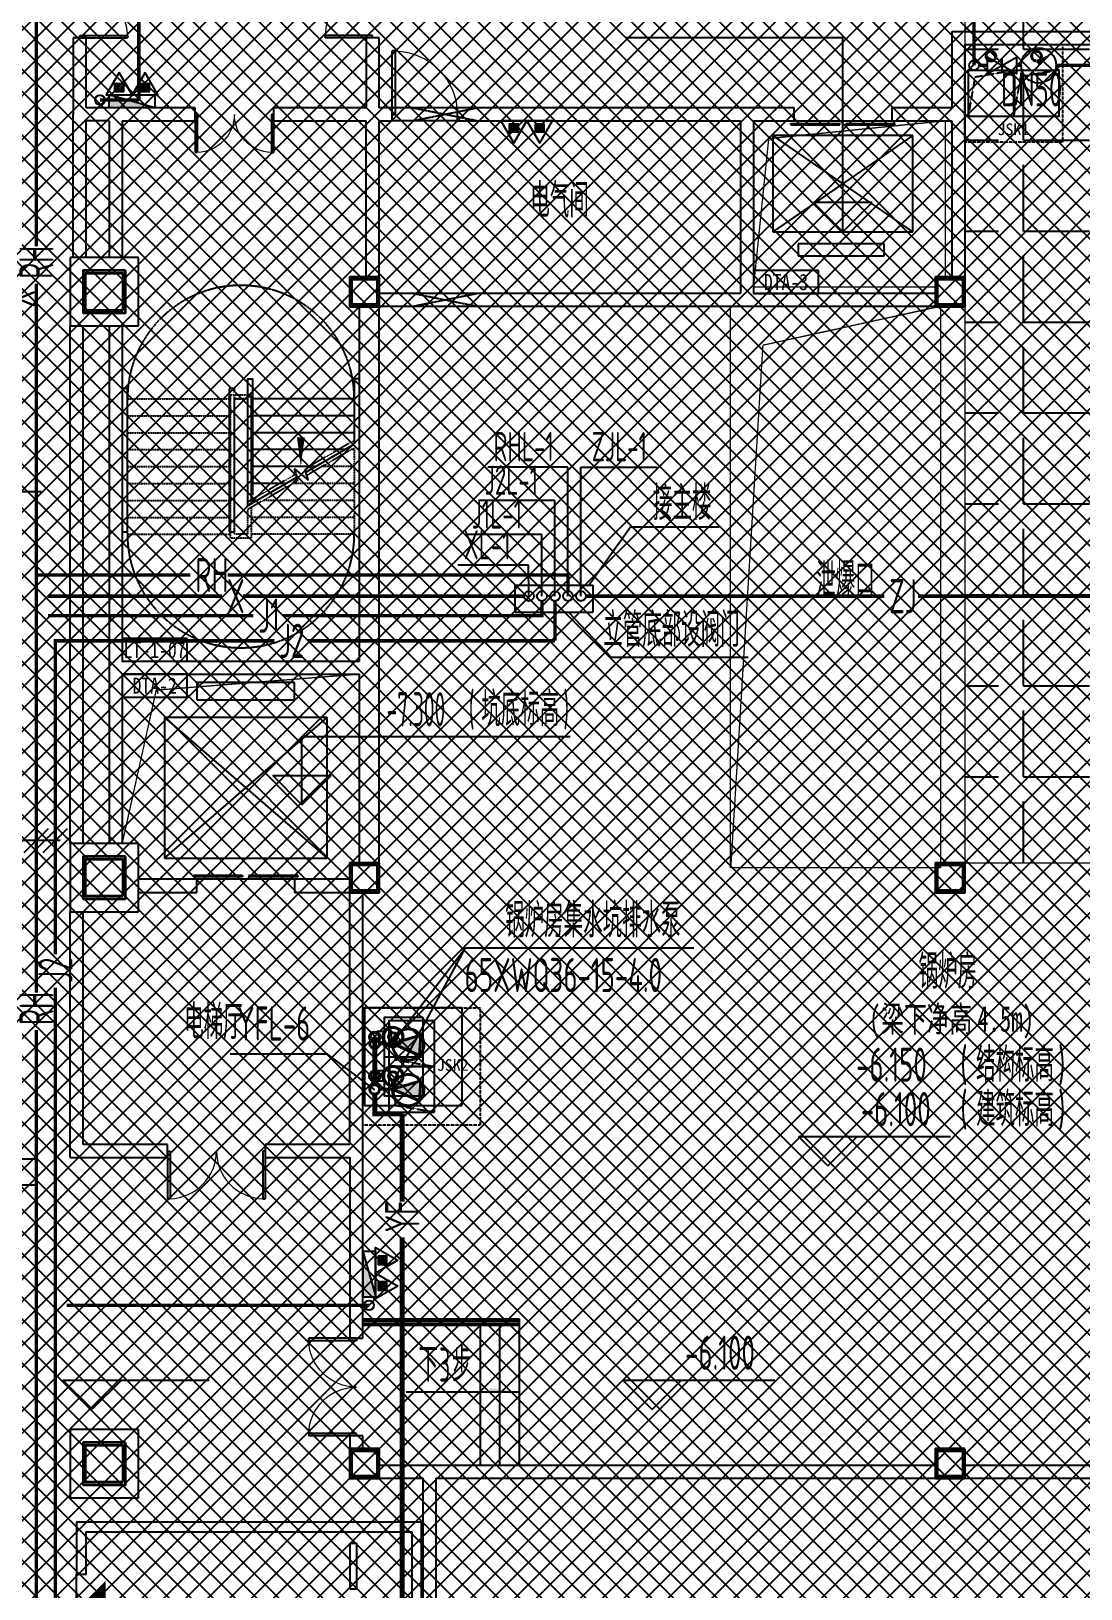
# Model space of a CAD drawing. Extents: x -2120532 to 1934524, y -1331911 to 424203.
# Drawn here: x -68331 to -52202, y -240185 to -216257 of the extents above; entities that cross this region are included whole.
import ezdxf
from ezdxf.enums import TextEntityAlignment as Align

# ---------------------------------------------------------------- set-up
doc = ezdxf.new("R2010")
doc.units = 0
doc.header["$LTSCALE"] = 10
for name, pattern in [('( Hidden )', [0.375, 0.25, -0.125]), ('__DASH', [0.35, 0.25, -0.1]), ('_DASH', [0.6, 0.4, -0.2]), ('DASH', [0.35, 0.25, -0.1]), ('S', [0.82, 0.35, -0.06, 0, -0.06, 0.35]), ('排水', [1.1, 1, -0.1])]:
    doc.linetypes.add(name, pattern=pattern)
for name, color, linetype in [('0-绿', 3, 'Continuous'), ('00-停车位', 67, 'Continuous'), ('A-BEAM', 4, 'Continuous'), ('A-COLUMN', 8, 'Continuous'), ('A-DIM_ELEV', 3, 'Continuous'), ('A-DIM_SYMB', 3, 'Continuous'), ('A-EVTR', 3, 'Continuous'), ('A-ROOM_NAME', 23, 'Continuous'), ('A-STAIR', 3, 'Continuous'), ('A-WALL', 2, 'Continuous'), ('A-WINDOW', 8, 'Continuous'), ('DIM_ELEV', 3, 'Continuous'), ('DIM_SYMB', 3, 'Continuous'), ('DOOR_FIRE', 8, 'Continuous'), ('HANDRAIL', 3, 'Continuous'), ('SPACE', 7, 'Continuous'), ('SRC-03F$0$A-SYMB-NUMB-T', 4, 'Continuous'), ('SRC-03F$0$A-WALL', 7, 'Continuous'), ('STAIR', 2, 'Continuous'), ('W-DIM_中水', 3, 'Continuous'), ('W-DIM_压力废', 3, 'Continuous'), ('W-DIM_消防', 3, 'Continuous'), ('W-DIM_直饮', 3, 'Continuous'), ('W-DIM_给水', 3, 'Continuous'), ('W-EQUIP_消火栓', 7, 'Continuous'), ('W-EQUIP_灭火器', 7, 'Continuous'), ('W-PIPE-中水', 122, 'Continuous'), ('W-PIPE-压力废', 31, 'Continuous'), ('W-PIPE-消防', 1, 'Continuous'), ('W-PIPE-直饮', 62, 'Continuous'), ('W-PIPE-给水', 3, 'Continuous'), ('W-PIPE-给水中', 72, 'S'), ('W-TEXT_中水', 7, 'Continuous'), ('W-TEXT_压力废', 7, 'Continuous'), ('W-TEXT_消防', 7, 'Continuous'), ('W-TEXT_直饮', 7, 'Continuous'), ('W-TEXT_给水', 7, 'Continuous'), ('W-TWT_DIM', 3, 'Continuous'), ('W-TWT_LEAD', 3, 'Continuous'), ('W-VALVE_压力废', 7, 'Continuous'), ('W-VALVE_废水', 7, 'Continuous'), ('W-VALVE_给水', 7, 'Continuous'), ('W-VPIPE-中水', 122, 'Continuous'), ('W-VPIPE-压力废', 31, 'Continuous'), ('W-VPIPE-消防', 1, 'Continuous'), ('W-VPIPE-给水', 3, 'Continuous'), ('W-VPIPE-给水中', 72, 'Continuous'), ('W-VPIPE-给水高', 91, 'Continuous'), ('WINDOW', 8, 'Continuous'), ('画水辅助', 6, 'Continuous'), ('索引线', 252, 'Continuous'), ('集水坑', 4, 'Continuous')]:
    doc.layers.add(name, color=color, linetype=linetype)
for name, color, linetype, lineweight in [('GPS-污水', 2, '排水', 40), ('HOLE', 52, 'Continuous', 15), ('钢柱', 51, 'Continuous', 35)]:
    doc.layers.add(name, color=color, linetype=linetype, lineweight=lineweight)
doc.styles.add('8B2_01', font='simhei.ttf', dxfattribs={"width": 0.8})
doc.styles.add('8B2_02', font='tssdeng.shx', dxfattribs={"width": 0.6, "bigfont": 'TSSDCHN.shx'})
doc.styles.add('_TCH_DIM_T3', font='SIMPLEX', dxfattribs={"width": 0.705882, "bigfont": 'GBCBIG'})
doc.styles.add('SRC-03F$0$ECADI-TXT', font='simplex.shx', dxfattribs={"bigfont": 'hztxt.shx'})
doc.styles.get("Standard").update_dxf_attribs({"font": 'TSSDENG.shx', "width": 0.7, "bigfont": 'TSSDCHN.shx'})
doc.styles.add('黑体', font='simhei.ttf', dxfattribs={"width": 0.65})
doc.dimstyles.new('_TWT_ARCH&&150', dxfattribs={"dimtxt": 446.25, "dimasz": 150, "dimexe": 375, "dimexo": 450, "dimgap": 189.375, "dimtad": 1, "dimdec": 0, "dimzin": 0, "dimdsep": 46, "dimtxsty": '_TCH_DIM_T3', "dimblk": 'ARCHTICK', "dimcen": 0.09, "dimclrt": 7, "dimazin": 2, "dimtfac": 1, "dimtdec": 0, "dimtix": 1, "dimtmove": 2, "dimatfit": 3, "dimfxl": 0, "dimtolj": 1, "dimtzin": 0, "dimarcsym": 0})

# ---------------------------------------------------------------- blocks, each defined once
blk = doc.blocks.new('集水坑1500x1500')
blk.add_line((750, -300), (750, -900))
at = {"linetype": '( Hidden )'}
blk.add_lwpolyline([(0, 0), (1500, 0), (1500, -1500), (0, -1500)], close=True, dxfattribs=at)
blk.add_lwpolyline([(150, -900), (150, -300), (1350, -300), (1350, -900)], close=True)
blk = doc.blocks.new('A$C2E841D35')
at = {"color": 7, "ltscale": 100}
for p, q in [((292, 381), (181, 381)), ((292, 219), (181, 219)), ((292, -219), (181, -219)), ((292, -381), (181, -381))]:
    blk.add_line(p, q, dxfattribs=at)
for centre, radius in [((150, 297), 86.2), ((150, 297), 86.2), ((150, 300), 62), ((430, 300), 159), ((430, 300), 159), ((430, 300), 140), ((430, 300), 140), ((430, 300), 73.2), ((430, 300), 73.2), ((430, 300), 56.6), ((430, 300), 56.6), ((150, -303), 86.2), ((150, -303), 86.2), ((150, -300), 62), ((430, -300), 159), ((430, -300), 159), ((430, -300), 140), ((430, -300), 140), ((430, -300), 73.2), ((430, -300), 73.2), ((430, -300), 56.6), ((430, -300), 56.6)]:
    blk.add_circle(centre, radius, dxfattribs=at)
blk = doc.blocks.new('车位2400x5300')
at = {"layer": '00-停车位', "color": 251}
for p, q in [((-875, -1000), (-175, -1000)), ((-875, -1100), (-875, -1000)), ((-875, -1100), (-175, -1100)), ((-175, -1100), (-175, -1000)), ((175, -1000), (875, -1000)), ((175, -1100), (175, -1000)), ((175, -1100), (875, -1100)), ((875, -1100), (875, -1000)), ((400, -5300), (-400, -5300))]:
    blk.add_line(p, q, dxfattribs=at)
blk.add_lwpolyline([(400, -5150), (400, -5300), (1200, -5300), (1200, 0), (-1200, 0), (-1200, -5300), (-400, -5300), (-400, -5150), (-1050, -5150), (-1050, -150), (1050, -150), (1050, -5150), (400, -5150)], dxfattribs=at)
blk.add_lwpolyline([(0, -5150, 0, 600, 0), (0, -4850, 600, 600, 0)], format="xyseb", dxfattribs=at)
blk = doc.blocks.new('人防集水坑')
at = {"layer": 'GPS-污水', "color": 8, "linetype": '排水'}
for centre in [(307561, 701151), (307561, 700451)]:
    blk.add_circle(centre, 75, dxfattribs=at)
at = {"layer": '集水坑', "color": 8, "linetype": 'DASH', "ltscale": 0.5}
blk.add_lwpolyline([(306241, 700051), (306241, 701551), (307741, 701551), (307741, 700051)], close=True, dxfattribs=at)
at = {"layer": '集水坑', "color": 8, "linetype": 'Continuous', "ltscale": 0.5}
for points in [[(306641, 701501), (306641, 700801), (307341, 700801), (307341, 701501)], [(306641, 700801), (306641, 700101), (307341, 700101), (307341, 700801)]]:
    blk.add_lwpolyline(points, close=True, dxfattribs=at)
at = {"layer": '集水坑', "color": 8, "linetype": 'DASH', "ltscale": 0.5}
for points in [[(307341, 700801), (307237, 701397), (306641, 701501)], [(307347, 700101), (307243, 700697), (306647, 700801)]]:
    blk.add_lwpolyline(points, dxfattribs=at)
blk = doc.blocks.new('$SB01_1')
h = blk.add_hatch(color=256)
h.dxf.hatch_style = 1
h.paths.add_polyline_path([(-0.381, -0.323), (0.5, 0), (-0.381, 0.323)])
h.paths.add_polyline_path([(0, 0), (0.002, 0), (0.002, 0.001), (0, 0.001)], flags=24)
h.paths.add_polyline_path([(0, -0.002), (0.003, -0.002), (0.003, -0.001), (0, -0.001)], flags=24)
h.paths.add_polyline_path([(0, -0.003), (0.003, -0.003), (0.003, -0.002), (0, -0.002)], flags=24)
for p, q in [((0.5, 0), (-0.381, 0.323)), ((-0.381, 0.323), (-0.381, -0.323)), ((0.5, 0), (-0.381, -0.323))]:
    blk.add_line(p, q)
blk.add_circle((0, 0), 0.5)
at = {"flags": 1}
for tag, p in [('UNIT', (0, 0)), ('SPEC', (0, -0.002)), ('WHAT', (0, -0.003))]:
    blk.add_attdef(tag, p, '', height=0.001, dxfattribs=at)
blk = doc.blocks.new('SRC-03F$0$ECADI-TAG-CODE')
at = {"layer": 'SRC-03F$0$A-SYMB-NUMB-T', "color": 1}
blk.add_lwpolyline([(3.41, 8.1), (13.41, 8.1), (13.41, 4.6), (3.41, 4.6)], close=True, dxfattribs=at)
at = {"layer": 'SRC-03F$0$A-SYMB-NUMB-T', "style": 'SRC-03F$0$ECADI-TXT', "width": 0.7}
blk.add_attdef('CODE', text='', height=2.5, dxfattribs=at).set_placement((8.41, 6.35), align=Align.MIDDLE_CENTER)
blk = doc.blocks.new('A$C0426623D')
at = {"layer": 'A-BEAM'}
for points in [[(2282, -3125), (2282, -1340), (2200, -1340), (2200, -1585)], [(3925, -2090), (3925, -1335), (3843, -1335), (3843, -2137)]]:
    blk.add_lwpolyline(points, dxfattribs=at)
at = {"layer": 'A-DIM_SYMB'}
blk.add_lwpolyline([(3021, -1515, 0, 0, 0), (3021, -2685, 0, 120, 0), (3021, -2235, 0, 0, 0)], format="xyseb", dxfattribs=at)
at = {"layer": 'A-STAIR', "color": 8, "linetype": '_DASH'}
for p, q in [((357, -3725), (357, -1645)), ((357, -1645), (1940, -1645)), ((1940, -1585), (2260, -1585)), ((1940, -3785), (1940, -1585)), ((2000, -3725), (2000, -1645)), ((2000, -1645), (2200, -1645)), ((2000, -3725), (2000, -1645)), ((2200, -1645), (2000, -1645)), ((2200, -1645), (2200, -3232)), ((2200, -1645), (2200, -3232)), ((2260, -1585), (2260, -3197)), ((3843, -1645), (2260, -1645)), ((3843, -1645), (3843, -2283)), ((357, -1905), (1940, -1905)), ((3843, -1905), (2260, -1905)), ((357, -2165), (1940, -2165)), ((3843, -2165), (2260, -2165)), ((3843, -2283), (3086, -2720)), ((357, -2425), (1940, -2425)), ((3597, -2425), (2260, -2425)), ((3843, -2398), (3113, -2820)), ((3843, -2425), (3797, -2425)), ((3843, -2398), (3843, -3725)), ((357, -2685), (1940, -2685)), ((2948, -2800), (2200, -3232)), ((3147, -2685), (2260, -2685)), ((3132, -2892), (2926, -2720)), ((2926, -2720), (2974, -2900)), ((3086, -2720), (3132, -2892)), ((3843, -2685), (3347, -2685)), ((357, -2945), (1940, -2945)), ((2974, -2900), (2200, -3347)), ((2696, -2945), (2260, -2945)), ((3843, -2945), (2896, -2945)), ((357, -3205), (1940, -3205)), ((2200, -3347), (2200, -3725)), ((2200, -3347), (2200, -3725)), ((2260, -3312), (2260, -3785)), ((3843, -3205), (2446, -3205)), ((357, -3465), (1940, -3465)), ((3843, -3465), (2260, -3465)), ((357, -3725), (1940, -3725)), ((2260, -3785), (1940, -3785)), ((2200, -3725), (2000, -3725)), ((3843, -3725), (2260, -3725))]:
    blk.add_line(p, q, dxfattribs=at)
at = {"layer": 'A-STAIR'}
for p, q in [((2200, -1615), (2200, -3289)), ((2260, -1615), (2200, -1615)), ((2200, -1645), (2200, -3289)), ((2260, -1615), (2260, -3255)), ((3843, -1645), (2260, -1645)), ((3843, -1645), (3843, -2341)), ((3843, -1905), (2260, -1905)), ((3843, -2165), (2260, -2165)), ((3099, -2770), (3843, -2341)), ((3697, -2425), (2260, -2425)), ((2200, -3289), (2961, -2850)), ((3247, -2685), (2260, -2685)), ((2961, -2850), (2926, -2720)), ((2926, -2720), (3132, -2892)), ((3132, -2892), (3099, -2770)), ((2796, -2945), (2260, -2945)), ((2346, -3205), (2260, -3205))]:
    blk.add_line(p, q, dxfattribs=at)
at = {"layer": 'A-STAIR', "color": 8, "linetype": '__DASH'}
blk.add_lwpolyline([(357, -1485), (275, -1485), (275, -3685), (357, -3685)], close=True, dxfattribs=at)
for points in [[(2000, -1545), (2000, -1485), (1918, -1485), (1918, -3685), (2000, -3685), (2000, -3625)], [(2000, -3565), (2000, -1605)]]:
    blk.add_lwpolyline(points, dxfattribs=at)
at = {"layer": 'STAIR', "color": 9, "linetype": 'DASH'}
for centre, start, end in [((2100, -1645), 0, 180), ((2100, -3725), 180, 0)]:
    blk.add_arc(centre, 1743, start, end, dxfattribs=at)
blk = doc.blocks.new('$DORLIB2D$00000127')
at = {"color": 0}
for points in [[(-0.533, 0.795), (-0.533, 0.69)], [(-0.033, 0.795), (-0.533, 0.795)], [(-0.033, 0.69), (-0.533, 0.69)], [(-0.033, 0.795), (-0.033, 0.69)], [(0.533, 0.795), (0.033, 0.795)], [(0.033, 0.795), (0.033, 0.69)], [(0.533, 0.69), (0.033, 0.69)], [(0.533, 0.795), (0.533, 0.69)], [(0.5, 0.5), (-0.5, 0.5)]]:
    blk.add_lwpolyline(points, dxfattribs=at)
blk = doc.blocks.new('$DorLib2D$00000002')
for p, q in [((-0.5, 0), (-0.5, 0.4875)), ((-0.475, 0.4875), (-0.5, 0.4875)), ((-0.475, 0), (-0.475, 0.4875)), ((0.475, 0), (0.475, 0.4875)), ((0.475, 0.4875), (0.5, 0.4875)), ((0.5, 0), (0.5, 0.4875)), ((-0.5, 0), (-0.475, 0)), ((0.5, 0), (0.475, 0))]:
    blk.add_line(p, q)
at = {"lineweight": 13}
for centre, start, end in [((-0.4875, 0), 0, 88.53072), ((0.4875, 0), 91.46928, 180)]:
    blk.add_arc(centre, 0.4875, start, end, dxfattribs=at)
blk = doc.blocks.new('$DorLib2D$00000001')
for p, q in [((0.45, 0.975), (0.5, 0.975)), ((0.45, 0), (0.45, 0.975)), ((0.5, 0), (0.5, 0.975)), ((0.5, 0), (0.45, 0))]:
    blk.add_line(p, q)
at = {"lineweight": 13}
blk.add_arc((0.475, 0), 0.975, 91.4693, 180, dxfattribs=at)
blk = doc.blocks.new('_ArchTick')
at = {"color": 0, "linetype": 'ByBlock', "const_width": 0.4}
blk.add_lwpolyline([(-0.5, -0.5), (0.5, 0.5)], dxfattribs=at)
blk = doc.blocks.new('*D351')
at = {"layer": 'Defpoints', "color": 0, "transparency": 16777216}
for p in [(-68694, -233585), (-67778, -233585), (-67778, -233985)]:
    blk.add_point(p, dxfattribs=at)
at = {"layer": 'W-TWT_DIM', "color": 0, "lineweight": -2, "transparency": 16777216}
for p, q in [((-68228, -233585), (-69069, -233585)), ((-68694, -233985), (-68694, -233585)), ((-68228, -233985), (-69069, -233985))]:
    blk.add_line(p, q, dxfattribs=at)
at = {"layer": 'W-TWT_DIM', "color": 0, "lineweight": -2, "transparency": 16777216, "xscale": 150, "yscale": 150, "zscale": 150}
for p, rotation in [((-68694, -233585), 90), ((-68694, -233985), 270)]:
    blk.add_blockref('_ArchTick', p, dxfattribs=dict(at, rotation=rotation))
at = {"layer": 'W-TWT_DIM', "color": 7, "transparency": 16777216, "insert": (-69106, -233030), "char_height": 446.2, "attachment_point": 5, "rotation": 90, "style": '_TCH_DIM_T3'}
blk.add_mtext('\\A1;400', dxfattribs=at)
blk = doc.blocks.new('$TwtSys$00000434')
for p, q in [((-0.5, 0.5), (-0.5, -0.5)), ((-0.5, -0.5), (0.5, 0.5)), ((0.5, 0.5), (-0.5, 0.5)), ((0.5, -0.5), (0.5, 0.5)), ((-0.5, -0.5), (0.5, -0.5))]:
    blk.add_line(p, q)
blk.add_solid([(0.5, -0.5), (0.5, 0.5), (-0.5, -0.5)])
blk = doc.blocks.new('$VALVE$00000296')
for points in [[(-125, 72), (-125, -72), (125, 72), (125, -72), (-125, 72)], [(0, 60), (0, -64)]]:
    blk.add_lwpolyline(points)
for p in [(-125, 0), (125, 0)]:
    blk.add_point(p)
blk = doc.blocks.new('$VALVE$00000742')
blk.add_line((-93, -93), (93, 93))
blk.add_lwpolyline([(93, 93, 0, 50, 0), (-13, 22, 50, 50, 0)], format="xyseb")
blk.add_circle((0, 0), 150)
for p in [(-150, 0), (150, 0)]:
    blk.add_point(p)
blk = doc.blocks.new('$TwtSys$00000546')
h = blk.add_hatch()
h.set_pattern_fill('ANSI31', color=256, scale=200, style=0)
h.set_pattern_definition([(45, (-38543.802, -6670.83), (-17.67767, 17.67767), [])])
h.paths.add_polyline_path([(-65, 174), (65, 174), (65, 44), (-65, 44)])
for points in [[(0, 344), (-198, 0), (198, 0)], [(-65, 174), (65, 174), (65, 44), (-65, 44)]]:
    blk.add_lwpolyline(points, close=True)
blk = doc.blocks.new('A$C1C3C0163')
h = blk.add_hatch()
h.set_pattern_fill('ANSI37', color=8, scale=150)
h.set_pattern_definition([(45, (-601697.23, -233886.27), (-168.3798, 168.3798), []), (135, (-601697.23, -233886.27), (-168.3798, -168.3798), [])])
h.paths.add_polyline_path([(-80300, 5300), (-80300, -9000), (-62000, -9000), (-62000, -64625), (-76750, -64625), (-76750, -62675), (-73875, -62675), (-73775, -57275), (-100380, -57275), (-100572, -124002), (-71150, -123999), (-71150, -126437), (-63509, -133383), (-65550, -135650), (-61611, -139196), (-83885, -163934), (-83885, -174096), (-119589, -213750), (-196450, -213750), (-196450, -207800), (-209700, -193450), (-209700, -169150), (-201700, -169149), (-201700, 5300), (-192675, 5300)])

msp = doc.modelspace()

# ---------------------------------------------------------------- hatches: boundary and pattern name
h = msp.add_hatch()
h.set_pattern_fill('ANGLE', color=8, scale=400)
h.set_pattern_definition([(0, (0, 1e-10), (0, 1397), [1016, -381]), (90, (0, 1e-10), (-1397, 9e-14), [1016, -381])])
h.paths.add_polyline_path([(-31833.6, -229035.4), (-53983.6, -229035.4), (-53983.6, -211485.4), (-31833.6, -211485.4)])
at = {"layer": 'DIM_SYMB'}
msp.add_hatch(color=8, dxfattribs=at).paths.add_polyline_path([(-60833.6, -237160.4), (-61283.6, -237160.4), (-61283.6, -237100.4)])
at = {"layer": 'W-PIPE-压力废'}
for points in [[(-63051.3, -232887.7), (-63051.3, -232925.2), (-63088.8, -232925.2)], [(-63051.3, -232887.7), (-63088.8, -232887.7), (-63088.8, -232925.2)]]:
    msp.add_hatch(color=256, dxfattribs=at).paths.add_polyline_path(points)
at = {"layer": 'W-PIPE-直饮'}
for points in [[(-60083.6, -224611.2), (-60057.4, -224611.2), (-60057.4, -224584.9)], [(-60083.6, -224611.2), (-60083.6, -224584.9), (-60057.4, -224584.9)]]:
    msp.add_hatch(color=256, dxfattribs=at).paths.add_polyline_path(points)
at = {"layer": 'W-PIPE-给水'}
for points in [[(-60483.6, -225236.1), (-60457.4, -225236.1), (-60457.4, -225262.4)], [(-60483.6, -225236.1), (-60483.6, -225262.4), (-60457.4, -225262.4)]]:
    msp.add_hatch(color=256, dxfattribs=at).paths.add_polyline_path(points)
at = {"layer": 'W-PIPE-给水中'}
for points in [[(-67959.9, -225622), (-67986.2, -225622), (-67986.2, -225595.8)], [(-67959.9, -225622), (-67959.9, -225595.8), (-67986.2, -225595.8)]]:
    msp.add_hatch(color=256, dxfattribs=at).paths.add_polyline_path(points)

# ---------------------------------------------------------------- linework, layer by layer
at = {"color": 8, "linetype": 'DASH'}
for points in [[(-61457.2, -217435.4), (-62457.2, -217635.4)], [(-62457.2, -217435.4), (-61457.2, -217635.4)], [(-61457.2, -220285.4), (-62457.2, -220485.4)], [(-62457.2, -220285.4), (-61457.2, -220485.4)]]:
    msp.add_lwpolyline(points, dxfattribs=at)
at = {"layer": 'A-COLUMN', "color": 8}
for p, q in [((-66683.6, -219735.4), (-67733.6, -219735.4)), ((-67733.6, -219735.4), (-67733.6, -220785.4)), ((-66683.6, -219735.4), (-67733.6, -219735.4)), ((-67733.6, -219735.4), (-67733.6, -220785.4)), ((-66683.6, -220785.4), (-66683.6, -219735.4)), ((-66683.6, -220785.4), (-66683.6, -219735.4)), ((-62983.6, -220035.4), (-63433.6, -220035.4)), ((-63433.6, -220035.4), (-63433.6, -220485.4)), ((-62983.6, -220485.4), (-62983.6, -220035.4)), ((-53983.6, -220035.4), (-54433.6, -220035.4)), ((-54433.6, -220035.4), (-54433.6, -220485.4)), ((-53983.6, -220485.4), (-53983.6, -220035.4)), ((-63433.6, -220485.4), (-62983.6, -220485.4)), ((-54433.6, -220485.4), (-53983.6, -220485.4)), ((-67733.6, -220785.4), (-66683.6, -220785.4)), ((-67733.6, -220785.4), (-66683.6, -220785.4)), ((-66683.6, -228735.4), (-67733.6, -228735.4)), ((-67733.6, -228735.4), (-67733.6, -229785.4)), ((-66683.6, -228735.4), (-67733.6, -228735.4)), ((-67733.6, -228735.4), (-67733.6, -229785.4)), ((-66683.6, -229785.4), (-66683.6, -228735.4)), ((-66683.6, -229785.4), (-66683.6, -228735.4)), ((-62983.6, -229035.4), (-63433.6, -229035.4)), ((-63433.6, -229035.4), (-63433.6, -229485.4)), ((-62983.6, -229485.4), (-62983.6, -229035.4)), ((-53983.6, -229035.4), (-54433.6, -229035.4)), ((-54433.6, -229035.4), (-54433.6, -229485.4)), ((-53983.6, -229485.4), (-53983.6, -229035.4)), ((-63433.6, -229485.4), (-62983.6, -229485.4)), ((-54433.6, -229485.4), (-53983.6, -229485.4)), ((-67733.6, -229785.4), (-66683.6, -229785.4)), ((-67733.6, -229785.4), (-66683.6, -229785.4)), ((-66683.6, -237735.4), (-67733.6, -237735.4)), ((-67733.6, -237735.4), (-67733.6, -238785.4)), ((-66683.6, -238785.4), (-66683.6, -237735.4)), ((-62983.6, -238035.4), (-63433.6, -238035.4)), ((-63433.6, -238035.4), (-63433.6, -238485.4)), ((-62983.6, -238485.4), (-62983.6, -238035.4)), ((-53983.6, -238035.4), (-54433.6, -238035.4)), ((-54433.6, -238035.4), (-54433.6, -238485.4)), ((-53983.6, -238485.4), (-53983.6, -238035.4)), ((-63433.6, -238485.4), (-62983.6, -238485.4)), ((-54433.6, -238485.4), (-53983.6, -238485.4)), ((-67733.6, -238785.4), (-66683.6, -238785.4))]:
    msp.add_line(p, q, dxfattribs=at)
at = {"layer": 'A-DIM_ELEV', "color": 8}
for p, q in [((-56088.7, -233686), (-56538.7, -233236)), ((-56538.7, -233236), (-54204.9, -233236)), ((-56088.7, -233686), (-55638.7, -233236)), ((-58789.5, -237427.5), (-59239.5, -236977.5)), ((-59239.5, -236977.5), (-56905.8, -236977.5)), ((-58789.5, -237427.5), (-58339.5, -236977.5))]:
    msp.add_line(p, q, dxfattribs=at)
at = {"layer": 'A-EVTR', "color": 8}
for p, q in [((-54783.6, -217860.4), (-56933.6, -217860.4)), ((-56933.6, -217860.4), (-56933.6, -219340.4)), ((-54783.6, -219340.4), (-56933.6, -217860.4)), ((-54783.6, -217860.4), (-56933.6, -219340.4)), ((-54783.6, -219340.4), (-54783.6, -217860.4)), ((-56933.6, -219340.4), (-54783.6, -219340.4)), ((-55223.6, -219525.4), (-56543.6, -219525.4)), ((-56543.6, -219525.4), (-56543.6, -219710.4)), ((-55223.6, -219710.4), (-55223.6, -219525.4)), ((-56543.6, -219710.4), (-55223.6, -219710.4)), ((-65783.6, -226260.4), (-65783.6, -226530.4)), ((-64283.6, -226260.4), (-65783.6, -226260.4)), ((-64283.6, -226530.4), (-64283.6, -226260.4)), ((-65783.6, -226530.4), (-64283.6, -226530.4)), ((-66283.6, -226800.4), (-66283.6, -228960.4)), ((-63783.6, -226800.4), (-66283.6, -226800.4)), ((-66283.6, -226800.4), (-63783.6, -228960.4)), ((-66283.6, -228960.4), (-63783.6, -226800.4)), ((-63783.6, -228960.4), (-63783.6, -226800.4)), ((-66283.6, -228960.4), (-63783.6, -228960.4))]:
    msp.add_line(p, q, dxfattribs=at)
at = {"layer": 'A-WALL', "color": 8}
for p, q in [((-54183.6, -216260.4), (-54183.6, -217435.4)), ((-54183.6, -216260.4), (-47208.6, -216260.4)), ((-67483.6, -216360.4), (-67683.6, -216360.4)), ((-67683.6, -216360.4), (-67683.6, -217535.4)), ((-67483.6, -217435.4), (-67483.6, -216360.4)), ((-62983.6, -216360.4), (-63183.6, -216360.4)), ((-63183.6, -216360.4), (-63183.6, -217435.4)), ((-62983.6, -217435.4), (-62983.6, -216360.4)), ((-53983.6, -216460.4), (-53983.6, -217535.4)), ((-53983.6, -216460.4), (-47408.6, -216460.4)), ((-67033.6, -217435.4), (-67483.6, -217435.4)), ((-65808.6, -217435.4), (-67033.6, -217435.4)), ((-65808.6, -217635.4), (-65808.6, -217435.4)), ((-63183.6, -217435.4), (-64608.6, -217435.4)), ((-64608.6, -217435.4), (-64608.6, -217635.4)), ((-62783.6, -217435.4), (-62983.6, -217435.4)), ((-62783.6, -217635.4), (-62783.6, -217435.4)), ((-57333.6, -217435.4), (-61783.6, -217435.4)), ((-61783.6, -217435.4), (-61783.6, -217635.4)), ((-56608.6, -217435.4), (-57333.6, -217435.4)), ((-56608.6, -217635.4), (-56608.6, -217435.4)), ((-54183.6, -217435.4), (-55108.6, -217435.4)), ((-55108.6, -217435.4), (-55108.6, -217635.4)), ((-67683.6, -219735.4), (-67683.6, -217535.4)), ((-67483.6, -219735.4), (-67483.6, -217635.4)), ((-67133.6, -217635.4), (-67483.6, -217635.4)), ((-67133.6, -217635.4), (-67133.6, -219735.4)), ((-66933.6, -217635.4), (-66933.6, -219735.4)), ((-66933.6, -217635.4), (-65808.6, -217635.4)), ((-64608.6, -217635.4), (-63183.6, -217635.4)), ((-63183.6, -220035.4), (-63183.6, -217635.4)), ((-62983.6, -220035.4), (-62983.6, -217635.4)), ((-62983.6, -217635.4), (-62783.6, -217635.4)), ((-61783.6, -217635.4), (-57433.6, -217635.4)), ((-57433.6, -217635.4), (-57433.6, -220285.4)), ((-57233.6, -217635.4), (-56608.6, -217635.4)), ((-57233.6, -217635.4), (-57233.6, -220285.4)), ((-55108.6, -217635.4), (-54183.6, -217635.4)), ((-54183.6, -217635.4), (-54183.6, -220035.4)), ((-53983.6, -217535.4), (-53983.6, -220035.4)), ((-57433.6, -220285.4), (-62983.6, -220285.4)), ((-54433.6, -220285.4), (-57233.6, -220285.4)), ((-63283.6, -225935.4), (-63283.6, -220485.4)), ((-62983.6, -226035.4), (-62983.6, -220485.4)), ((-57333.6, -220485.4), (-62983.6, -220485.4)), ((-54433.6, -220485.4), (-57333.6, -220485.4)), ((-67733.6, -228735.4), (-67733.6, -220785.4)), ((-67533.6, -228735.4), (-67533.6, -220785.4)), ((-67133.6, -220785.4), (-67133.6, -226035.4)), ((-66933.6, -220785.4), (-66933.6, -225935.4)), ((-67133.6, -226035.4), (-67133.6, -228735.4)), ((-66933.6, -225935.4), (-63283.6, -225935.4)), ((-62983.6, -229035.4), (-62983.6, -226035.4)), ((-66933.6, -226135.4), (-63283.6, -226135.4)), ((-66933.6, -226135.4), (-66933.6, -228735.4)), ((-63283.6, -229035.4), (-63283.6, -226135.4)), ((-65783.6, -229285.4), (-66683.6, -229285.4)), ((-65783.6, -229485.4), (-65783.6, -229285.4)), ((-63433.6, -229285.4), (-64283.6, -229285.4)), ((-64283.6, -229285.4), (-64283.6, -229485.4)), ((-66683.6, -229485.4), (-65783.6, -229485.4)), ((-64283.6, -229485.4), (-63433.6, -229485.4)), ((-63433.6, -233360.4), (-63433.6, -229485.4)), ((-63233.6, -233460.4), (-63233.6, -229485.4)), ((-67733.6, -233560.4), (-67733.6, -229785.4)), ((-67533.6, -233360.4), (-67533.6, -229785.4)), ((-66233.6, -233360.4), (-67533.6, -233360.4)), ((-66233.6, -233560.4), (-66233.6, -233360.4)), ((-63433.6, -233360.4), (-64733.6, -233360.4)), ((-64733.6, -233360.4), (-64733.6, -233560.4)), ((-63233.6, -236335.4), (-63233.6, -233460.4)), ((-67733.6, -233560.4), (-66233.6, -233560.4)), ((-64733.6, -233560.4), (-63433.6, -233560.4)), ((-63433.6, -233560.4), (-63433.6, -236335.4)), ((-63433.6, -236335.4), (-63233.6, -236335.4)), ((-63233.6, -237835.4), (-63433.6, -237835.4)), ((-63433.6, -237835.4), (-63433.6, -238035.4)), ((-63233.6, -238035.4), (-63233.6, -237835.4)), ((-62983.6, -238285.4), (-62208.6, -238285.4)), ((-62208.6, -238285.4), (-54433.6, -238285.4)), ((-53983.6, -238285.4), (-45433.6, -238285.4)), ((-62983.6, -238485.4), (-62308.6, -238485.4)), ((-62308.6, -247285.4), (-62308.6, -238485.4)), ((-62108.6, -247485.4), (-62108.6, -238485.4)), ((-62108.6, -238485.4), (-54433.6, -238485.4)), ((-53983.6, -238485.4), (-45433.6, -238485.4))]:
    msp.add_line(p, q, dxfattribs=at)
at = {"layer": 'DIM_ELEV', "color": 8}
for p, q in [((-55858.6, -216358.9), (-59193.5, -216358.9)), ((-55858.6, -219340.4), (-55858.6, -216358.9)), ((-55858.6, -219340.4), (-56308.6, -218890.4)), ((-55408.6, -218890.4), (-56308.6, -218890.4)), ((-55858.6, -219340.4), (-55408.6, -218890.4)), ((-64169.5, -228142.9), (-64169.5, -227092.9)), ((-64169.5, -227092.9), (-60046.8, -227092.9)), ((-64169.5, -228142.9), (-64619.5, -227692.9)), ((-64619.5, -227692.9), (-63719.5, -227692.9)), ((-64169.5, -228142.9), (-63719.5, -227692.9)), ((-67392.3, -237426.8), (-67842.3, -236976.8)), ((-67842.3, -236976.8), (-65596.3, -236976.8)), ((-67392.3, -237426.8), (-66942.3, -236976.8))]:
    msp.add_line(p, q, dxfattribs=at)
at = {"layer": 'DIM_SYMB', "color": 8}
msp.add_lwpolyline([(-62567.1, -237160.4), (-60833.6, -237160.4)], dxfattribs=at)
at = {"layer": 'GPS-污水', "color": 8, "linetype": '排水'}
for p, q in [((-62978.6, -231810.4), (-62776.8, -231810.4)), ((-62978.6, -232510.4), (-62776.8, -232510.4))]:
    msp.add_line(p, q, dxfattribs=at)
for centre in [(-63053.6, -231810.4), (-63053.6, -232510.4)]:
    msp.add_circle(centre, 75, dxfattribs=at)
at = {"layer": 'HANDRAIL', "color": 8}
for points in [[(-63233.6, -236035.4), (-60833.6, -236035.4)], [(-63233.6, -236065.4), (-60833.6, -236065.4)], [(-63233.6, -236105.4), (-60833.6, -236105.4)], [(-63233.6, -236135.4), (-63233.6, -236135.4), (-60833.6, -236135.4)], [(-61433.6, -236135.4), (-61433.6, -238285.4)], [(-61133.6, -236135.4), (-61133.6, -238285.4)], [(-60833.6, -236035.4), (-60833.6, -238285.4)]]:
    msp.add_lwpolyline(points, dxfattribs=at)
at = {"layer": 'HOLE', "color": 8, "linetype": 'DASH'}
for points in [[(-57233.6, -217638.6), (-57233.6, -220185.4), (-54433.6, -220185.4), (-54433.6, -220035.4), (-54283.6, -220035.4), (-54283.6, -217635.4), (-57233.6, -217638.6)], [(-54283.6, -217635.4), (-57001, -217910.4), (-57233.6, -220185.4)], [(-54358.6, -220485.4), (-57090.4, -221084), (-57583.6, -229110.4)], [(-66933.6, -226135.4), (-66933.6, -228735.4), (-66683.6, -228735.4), (-66683.6, -229285.4), (-63433.6, -229285.4), (-63433.6, -229035.4), (-63283.6, -229035.4), (-63283.6, -226135.4), (-66933.6, -226135.4)], [(-63283.6, -226135.4), (-66412, -226382), (-66933.6, -228735.4)]]:
    msp.add_lwpolyline(points, dxfattribs=at)
msp.add_lwpolyline([(-57583.6, -220485.4), (-54358.6, -220485.4), (-54358.6, -229110.4), (-57583.6, -229110.4)], close=True, dxfattribs=at)
at = {"layer": 'W-DIM_中水'}
for p, q in [((-59883.6, -224935.4), (-59883.6, -222954.4)), ((-59883.6, -222954.4), (-58714.4, -222954.4))]:
    msp.add_line(p, q, dxfattribs=at)
at = {"layer": 'W-DIM_压力废', "linetype": 'ByBlock'}
for p, q in [((-63777.6, -231972.6, -2000), (-65272.3, -231972.6, -2000)), ((-63051.3, -232520.2, -2000), (-63777.6, -231972.6, -2000))]:
    msp.add_line(p, q, dxfattribs=at)
at = {"layer": 'W-DIM_消防'}
for p, q in [((-59763.9, -224768.9), (-59119.7, -223873.3)), ((-59763.9, -224768.9), (-59119.7, -223873.3)), ((-59763.9, -224768.9), (-59119.7, -223873.3)), ((-59763.9, -224768.9), (-59119.7, -223873.3)), ((-59763.9, -224768.9), (-59119.7, -223873.3)), ((-59119.7, -223873.3), (-57758.5, -223873.3)), ((-60690.9, -224461.4), (-61775.9, -224461.4)), ((-60683.6, -224935.4), (-60690.9, -224461.4)), ((-60068.8, -225188.5), (-59418.1, -225872.6)), ((-60068.8, -225188.5), (-59418.1, -225872.6)), ((-60068.8, -225188.5), (-59418.1, -225872.6)), ((-60068.8, -225188.5), (-59418.1, -225872.6)), ((-60068.8, -225188.5), (-59418.1, -225872.6)), ((-59418.1, -225872.6), (-57313.5, -225872.6))]:
    msp.add_line(p, q, dxfattribs=at)
at = {"layer": 'W-DIM_消防', "linetype": '( Hidden )'}
msp.add_lwpolyline([(-60892.2, -224768.9), (-59699.4, -224768.9), (-59699.4, -225188.5), (-60892.2, -225188.5)], close=True, dxfattribs=at)
at = {"layer": 'W-DIM_直饮'}
msp.add_line((-68175.1, -223333.7), (-69690.7, -223333.7), dxfattribs=at)
at = {"layer": 'W-DIM_给水'}
for p, q in [((-60083.6, -222953.3, -3000), (-61316.2, -222953.3, -3000)), ((-60083.6, -224935.4, -3000), (-60083.6, -222953.3, -3000)), ((-60283.6, -223467.8), (-61452.8, -223467.8)), ((-60283.6, -224935.4, -3000), (-60283.6, -223467.8)), ((-60483.6, -223987.4), (-61652.8, -223987.4)), ((-60483.6, -224935.4), (-60483.6, -223987.4)), ((-68435.7, -228874.3), (-68064.5, -228503)), ((-68145.5, -228874.3), (-67774.3, -228503)), ((-67884.9, -228688.6), (-68808.4, -228688.6))]:
    msp.add_line(p, q, dxfattribs=at)
at = {"layer": 'W-PIPE-中水', "ltscale": 1.5, "const_width": 52.5}
for points in [[(-59808.6, -224935.4), (-55220.6, -224935.4)], [(-54707.1, -224935.4), (-33920.9, -224935.4)]]:
    msp.add_lwpolyline(points, dxfattribs=at)
at = {"layer": 'W-PIPE-压力废', "ltscale": 1.5, "const_width": 75}
for points in [[(-63051.3, -231709.5), (-63051.3, -232445.9)], [(-63051.3, -232887.7), (-63051.3, -232594.5)], [(-63051.3, -232887.7), (-62629.3, -232887.7)], [(-62629.3, -232887.7), (-62629.3, -234235.9)], [(-62629.3, -234785.7), (-62629.3, -242888.2)]]:
    msp.add_lwpolyline(points, dxfattribs=at)
at = {"layer": 'W-PIPE-消防', "ltscale": 1.5, "const_width": 52.5}
for points in [[(-66675.6, -217330.8), (-66676.1, -215385.6)], [(-67271.9, -217315.4), (-66675.6, -217315.2)], [(-65396.1, -224935.4), (-68073.8, -224935.4)], [(-60758.6, -224935.4), (-65076.5, -224935.4)], [(-63139.6, -235828.7), (-67783.7, -235828.7)]]:
    msp.add_lwpolyline(points, dxfattribs=at)
at = {"layer": 'W-PIPE-直饮', "ltscale": 1.5, "const_width": 52.5}
for points in [[(-68250.1, -219562.8), (-68250.1, -214736)], [(-68250.1, -224611.2), (-68250.1, -220136.8)], [(-65884.1, -224611.2), (-68250.1, -224611.2)], [(-68250.1, -224705.2), (-68250.1, -224611.2)], [(-68250.1, -231026.4), (-68250.1, -224705.2)], [(-60083.6, -224611.2), (-65310.1, -224611.2)], [(-60083.6, -224860.4), (-60083.6, -224611.2)], [(-68250.1, -242700.7), (-68250.1, -231600.4)]]:
    msp.add_lwpolyline(points, dxfattribs=at)
at = {"layer": 'W-PIPE-给水', "ltscale": 1.5, "const_width": 52.5}
for points in [[(-53845.4, -215006.6), (-53845.4, -216783.7)], [(-53643.7, -216783.7), (-53770.4, -216783.7)], [(-53119.3, -216783.7), (-53193.7, -216783.7)], [(-51853.2, -216783.7), (-52579.3, -216783.7)], [(-60483.6, -225010.4), (-60483.6, -225236.1)], [(-64915.5, -225236.1), (-68073.8, -225236.1)], [(-60483.6, -225236.1), (-64462.6, -225236.1)]]:
    msp.add_lwpolyline(points, dxfattribs=at)
at = {"layer": 'W-PIPE-给水中', "ltscale": 1.5, "const_width": 52.5}
for points in [[(-60283.6, -225010.4), (-60283.6, -225622)], [(-67959.9, -230436.8), (-67959.9, -225622)], [(-67959.9, -225622), (-64595.8, -225622)], [(-64082.3, -225622), (-60283.6, -225622)], [(-67959.9, -247929.2), (-67959.9, -230950.2)]]:
    msp.add_lwpolyline(points, dxfattribs=at)
at = {"layer": 'W-TWT_LEAD'}
for p, q in [((-62750, -231758.7), (-61654.8, -230335.7)), ((-62749.4, -232358.6), (-61654.8, -230335.7)), ((-61654.8, -230335.7), (-58148.5, -230335.7))]:
    msp.add_line(p, q, dxfattribs=at)
at = {"layer": 'W-VPIPE-中水'}
msp.add_circle((-59883.6, -224935.4), 75, dxfattribs=at)
at = {"layer": 'W-VPIPE-压力废', "linetype": 'ByBlock'}
msp.add_circle((-63051.3, -232520.2), 75, dxfattribs=at)
at = {"layer": 'W-VPIPE-消防'}
for centre in [(-67271.9, -217315.4), (-60683.6, -224935.4), (-63139.6, -235828.7)]:
    msp.add_circle(centre, 75, dxfattribs=at)
at = {"layer": 'W-VPIPE-给水'}
for centre in [(-53845.4, -216783.7), (-60483.6, -224935.4)]:
    msp.add_circle(centre, 75, dxfattribs=at)
at = {"layer": 'W-VPIPE-给水中'}
msp.add_circle((-60283.6, -224935.4), 75, dxfattribs=at)
at = {"layer": 'W-VPIPE-给水高'}
msp.add_circle((-60083.6, -224935.4), 75, dxfattribs=at)
at = {"layer": 'WINDOW', "color": 8}
for p, q in [((-61783.6, -217435.4), (-62783.6, -217435.4)), ((-61783.6, -217635.4), (-62783.6, -217635.4))]:
    msp.add_line(p, q, dxfattribs=at)
at = {"layer": '索引线', "color": 8, "linetype": 'DASH', "const_width": 20}
msp.add_lwpolyline([(-31833.6, -229035.4), (-53983.6, -229035.4), (-53983.6, -211485.4), (-31833.6, -211485.4)], close=True, dxfattribs=at)
at = {"layer": '钢柱', "color": 8, "lineweight": 35}
for points in [[(-66883.6, -219935.4), (-67533.6, -219935.4), (-67533.6, -220585.4), (-66883.6, -220585.4)], [(-66923.6, -220545.4), (-67493.6, -220545.4), (-67493.6, -219975.4), (-66923.6, -219975.4)], [(-62983.6, -220035.4), (-63433.6, -220035.4), (-63433.6, -220485.4), (-62983.6, -220485.4)], [(-63013.6, -220455.4), (-63403.6, -220455.4), (-63403.6, -220065.4), (-63013.6, -220065.4)], [(-53983.6, -220035.4), (-54433.6, -220035.4), (-54433.6, -220485.4), (-53983.6, -220485.4)], [(-54013.6, -220455.4), (-54403.6, -220455.4), (-54403.6, -220065.4), (-54013.6, -220065.4)], [(-66883.6, -228935.4), (-67533.6, -228935.4), (-67533.6, -229585.4), (-66883.6, -229585.4)], [(-66923.6, -229545.4), (-67493.6, -229545.4), (-67493.6, -228975.4), (-66923.6, -228975.4)], [(-62983.6, -229035.4), (-63433.6, -229035.4), (-63433.6, -229485.4), (-62983.6, -229485.4)], [(-63013.6, -229455.4), (-63403.6, -229455.4), (-63403.6, -229065.4), (-63013.6, -229065.4)], [(-53983.6, -229035.4), (-54433.6, -229035.4), (-54433.6, -229485.4), (-53983.6, -229485.4)], [(-54013.6, -229455.4), (-54403.6, -229455.4), (-54403.6, -229065.4), (-54013.6, -229065.4)], [(-66883.6, -237935.4), (-67533.6, -237935.4), (-67533.6, -238585.4), (-66883.6, -238585.4)], [(-66923.6, -238545.4), (-67493.6, -238545.4), (-67493.6, -237975.4), (-66923.6, -237975.4)], [(-62983.6, -238035.4), (-63433.6, -238035.4), (-63433.6, -238485.4), (-62983.6, -238485.4)], [(-63013.6, -238455.4), (-63403.6, -238455.4), (-63403.6, -238065.4), (-63013.6, -238065.4)], [(-53983.6, -238035.4), (-54433.6, -238035.4), (-54433.6, -238485.4), (-53983.6, -238485.4)], [(-54013.6, -238455.4), (-54403.6, -238455.4), (-54403.6, -238065.4), (-54013.6, -238065.4)]]:
    msp.add_lwpolyline(points, close=True, dxfattribs=at)
at = {"layer": '集水坑', "color": 8, "linetype": 'DASH', "ltscale": 0.5}
msp.add_lwpolyline([(-61433.6, -231260.4), (-61433.6, -233060.4), (-63233.6, -233060.4), (-63233.6, -231260.4)], close=True, dxfattribs=at)
for points in [[(-62839.6, -231460.4), (-62735.5, -232056.2), (-62139.6, -232160.4)], [(-62833.6, -232160.4), (-62729.4, -232756.2), (-62133.6, -232860.4)]]:
    msp.add_lwpolyline(points, dxfattribs=at)
at = {"layer": '集水坑', "color": 8, "linetype": 'Continuous', "ltscale": 0.5}
for points in [[(-62133.6, -232160.4), (-62133.6, -231460.4), (-62833.6, -231460.4), (-62833.6, -232160.4)], [(-62133.6, -232860.4), (-62133.6, -232160.4), (-62833.6, -232160.4), (-62833.6, -232860.4)]]:
    msp.add_lwpolyline(points, close=True, dxfattribs=at)

# ---------------------------------------------------------------- block references
at = {"color": 8}
msp.add_blockref('A$C0426623D', (-67208.6, -220260.4), dxfattribs=at)
at = {"layer": '00-停车位', "color": 8, "rotation": 270}
msp.add_blockref('车位2400x5300', (-62333.6, -240360.4), dxfattribs=at)
at = {"layer": 'A-WINDOW', "color": 8, "xscale": 1500, "yscale": 200, "zscale": 200, "rotation": 180}
msp.add_blockref('$DORLIB2D$00000127', (-55858.6, -217535.4), dxfattribs=at)
at = {"layer": 'A-WINDOW', "color": 8, "xscale": 1500, "yscale": 200, "zscale": 200}
msp.add_blockref('$DORLIB2D$00000127', (-65033.6, -229385.4), dxfattribs=at)
at = {"layer": 'DOOR_FIRE', "color": 8, "zscale": 200}
for p, xscale, yscale, rotation in [((-67583.6, -215610.4), 1500, -1500, 90), ((-63083.6, -215610.4), 1500, 1500, 90), ((-65208.6, -217535.4), -1200, 1200, 180), ((-63333.6, -237085.4), -1500, 1500, 90)]:
    msp.add_blockref('$DorLib2D$00000002', p, dxfattribs=dict(at, xscale=xscale, yscale=yscale, rotation=rotation))
at = {"layer": 'DOOR_FIRE', "color": 8, "xscale": -1500, "yscale": -1500, "zscale": 200}
msp.add_blockref('$DorLib2D$00000002', (-65483.6, -233460.4), dxfattribs=at)
at = {"layer": 'GPS-污水', "color": 8, "linetype": '排水', "xscale": -480.0000000000002, "yscale": 480.0000000000002, "zscale": 480.0000000000002, "rotation": 356.2535374729292}
for p in [(-62537.3, -231823.9, 0), (-62537.3, -232523.9, 0)]:
    msp.add_blockref('$SB01_1', p, dxfattribs=at)
at = {"layer": 'SRC-03F$0$A-WALL', "color": 8}
ref = msp.add_blockref('SRC-03F$0$ECADI-TAG-CODE', (-55892.8, -220745.4), dxfattribs=dict(at, xscale=-100, yscale=100, zscale=100))
ref.add_attrib('CODE', 'DTA-3', dxfattribs={"layer": 'SRC-03F$0$A-SYMB-NUMB-T', "height": 250, "style": '8B2_01', "width": 0.8}).set_placement((-56733.6, -220110.4), align=Align.MIDDLE_CENTER)
ref = msp.add_blockref('SRC-03F$0$ECADI-TAG-CODE', (-65592.8, -226395.4), dxfattribs=dict(at, xscale=-100, yscale=100, zscale=100))
ref.add_attrib('CODE', 'LT-1-07', dxfattribs={"layer": 'SRC-03F$0$A-SYMB-NUMB-T', "height": 250, "style": '8B2_01', "width": 0.8}).set_placement((-66433.6, -225760.4), align=Align.MIDDLE_CENTER)
ref = msp.add_blockref('SRC-03F$0$ECADI-TAG-CODE', (-65592.8, -226945.4), dxfattribs=dict(at, xscale=-100, yscale=100, zscale=100))
ref.add_attrib('CODE', 'DTA-2', dxfattribs={"layer": 'SRC-03F$0$A-SYMB-NUMB-T', "height": 250, "style": '8B2_01', "width": 0.8}).set_placement((-66433.6, -226310.4), align=Align.MIDDLE_CENTER)
at = {"layer": 'W-EQUIP_消火栓', "xscale": 700, "zscale": 700}
for p, yscale, rotation in [((-66779.6, -217335.4), -200, 179.9999999999922), ((-63133.6, -235351.2), 200, 270.0000000000076)]:
    msp.add_blockref('$TwtSys$00000434', p, dxfattribs=dict(at, yscale=yscale, rotation=rotation))
at = {"layer": 'W-EQUIP_灭火器'}
for p in [(-66978, -217235.4), (-66581.2, -217235.4)]:
    msp.add_blockref('$TwtSys$00000546', p, dxfattribs=at)
at = {"layer": 'W-EQUIP_灭火器', "rotation": 180.0000000000076}
for p in [(-60913.8, -217635.4), (-60517, -217635.4)]:
    msp.add_blockref('$TwtSys$00000546', p, dxfattribs=at)
at = {"layer": 'W-EQUIP_灭火器', "yscale": -1, "rotation": 89.99999999999238}
for p in [(-63042.1, -235137.1), (-63042.1, -235533.9)]:
    msp.add_blockref('$TwtSys$00000546', p, dxfattribs=at)
at = {"layer": 'W-VALVE_压力废', "xscale": -1, "rotation": 90}
msp.add_blockref('集水坑1500x1500', (-63208.6, -231260.4, 0), dxfattribs=at)
at = {"layer": 'W-VALVE_废水'}
msp.add_blockref('A$C2E841D35', (-63201.7, -232006.6, 0), dxfattribs=at)
at = {"layer": 'W-VALVE_给水', "xscale": -1.8, "yscale": -1.8, "zscale": 1.8, "rotation": 180}
for name, p in [('$VALVE$00000742', (-52849.3, -216783.7)), ('$VALVE$00000296', (-53418.7, -216783.7))]:
    msp.add_blockref(name, p, dxfattribs=at)
at = {"layer": 'WINDOW', "color": 8, "xscale": 1000, "yscale": -1000, "zscale": 1000, "rotation": 180}
msp.add_blockref('$DorLib2D$00000001', (-62283.6, -217535.4), dxfattribs=at)
at = {"layer": '画水辅助'}
msp.add_blockref('A$C1C3C0163', (106241.4, -167810.4), dxfattribs=at)
at = {"layer": '集水坑', "color": 8, "linetype": 'Continuous', "rotation": 90}
msp.add_blockref('人防集水坑', (647567.1, -524201.5), dxfattribs=at)

# ---------------------------------------------------------------- texts
at = {"layer": '0-绿', "color": 8, "linetype": 'DASH', "style": '黑体'}
for s, p in [('JSK1', (-53482.9, -217854.5, 0)), ('JSK2', (-62096.7, -232226.7, 0))]:
    msp.add_text(s, height=179.2, dxfattribs=at).set_placement(p)
at = {"layer": 'A-DIM_ELEV', "color": 8, "style": '8B2_02', "width": 0.6}
for s, p in [('(', (-54054.9, -232396)), ('结构标高', (-53812.6, -232396)), (')', (-52552.6, -232396)), ('-6.150', (-55655.3, -232396)), ('-6.100', (-55582.6, -233078.5)), ('(', (-54054.9, -233078.5)), ('建筑标高', (-53812.6, -233078.5)), (')', (-52552.6, -233078.5)), ('-6.100', (-58283.5, -236820))]:
    msp.add_text(s, height=525, dxfattribs=at).set_placement(p)
at = {"layer": 'A-ROOM_NAME', "color": 8, "style": '8B2_02', "width": 0.6}
for s, p in [('电气间', (-60660.7, -219119.2)), ('泄爆口', (-56268.9, -224948.7)), ('锅炉房', (-54695.1, -230967)), ('电梯厅', (-65979.1, -231740.6))]:
    msp.add_text(s, height=525, dxfattribs=at).set_placement(p)
at = {"layer": 'DIM_ELEV', "color": 8}
for s, width, p in [('(', 0.48, (-61607.6, -226935.4)), ('坑底标高', 0.6, (-61413.8, -226935.4)), (')', 0.48, (-60153.8, -226935.4)), ('-7.300', 0.48, (-62868.8, -226935.4))]:
    msp.add_text(s, height=525, dxfattribs=dict(at, width=width)).set_placement(p)
at = {"layer": 'DIM_SYMB', "color": 8}
for s, width, p in [('下', 0.6, (-62376.1, -237002.9)), ('3', 0.48, (-62061.1, -237002.9)), ('步', 0.6, (-61867.3, -237002.9))]:
    msp.add_text(s, height=525, dxfattribs=dict(at, width=width)).set_placement(p)
at = {"layer": 'SPACE', "color": 8, "style": '黑体', "width": 0.65}
for s, p in [('(', (-55453.7, -231627)), ('梁下净高', (-55269.4, -231627)), ('4.5m)', (-53795, -231627))]:
    msp.add_text(s, height=394.3, dxfattribs=at).set_placement(p)
at = {"layer": 'W-DIM_中水', "color": 7, "style": '8B2_02', "width": 0.6}
msp.add_text('ZJL-1', height=450, dxfattribs=at).set_placement((-59718.3, -222864.4))
at = {"layer": 'W-DIM_压力废', "color": 7, "linetype": 'ByBlock', "style": '8B2_02', "width": 0.6}
msp.add_text('YFL-6', height=525, dxfattribs=at).set_placement((-65167.3, -231762.6, -2000))
at = {"layer": 'W-DIM_消防', "color": 7, "style": '8B2_02', "width": 0.6}
for s, height, p in [('接主楼', 525, (-58776.3, -223768.3)), ('XL-1', 450, (-61685.9, -224371.4)), ('立管底部设阀门', 525, (-59539.1, -225715.1))]:
    msp.add_text(s, height=height, dxfattribs=at).set_placement(p)
at = {"layer": 'W-DIM_给水', "color": 7, "style": '8B2_02', "width": 0.6}
for s, p in [('RHL-1', (-61226.2, -222863.3, -3000)), ('J2L-1', (-61362.8, -223377.8)), ('J1L-1', (-61562.8, -223897.4))]:
    msp.add_text(s, height=450, dxfattribs=at).set_placement(p)
at = {"layer": 'W-TEXT_中水', "style": '8B2_02', "width": 0.6}
msp.add_text('ZJ', height=525, dxfattribs=at).set_placement((-55145.6, -225197.9))
at = {"layer": 'W-TEXT_压力废', "style": '8B2_02', "width": 0.6}
msp.add_text('YF', height=525, rotation=90, dxfattribs=at).set_placement((-62366.8, -234710.7))
at = {"layer": 'W-TEXT_消防', "style": '8B2_02', "width": 0.6}
msp.add_text('X', height=525, rotation=90, dxfattribs=at).set_placement((-68270, -220503.4))
msp.add_text('X', height=525, dxfattribs=at).set_placement((-65321.1, -225197.9))
at = {"layer": 'W-TEXT_直饮', "style": '8B2_02', "width": 0.6}
for p in [(-67987.6, -220061.8), (-67987.6, -231525.4)]:
    msp.add_text('RH', height=525, rotation=90, dxfattribs=at).set_placement(p)
msp.add_text('RH', height=525, dxfattribs=at).set_placement((-65809.1, -224873.7))
at = {"layer": 'W-TEXT_给水', "style": '8B2_02', "width": 0.6}
for s, p in [('DN50', (-53429.9, -217413.7)), ('J1', (-64840.5, -225498.6)), ('J2', (-64520.8, -225884.5))]:
    msp.add_text(s, height=525, dxfattribs=at).set_placement(p)
msp.add_text('J2', height=525, rotation=90, dxfattribs=at).set_placement((-67697.4, -230875.2))
at = {"layer": 'W-TWT_LEAD', "color": 7, "style": '8B2_02', "width": 0.6}
for s, p in [('锅炉房集水坑排水泵', (-61046.3, -230178.2)), ('65XWQ36-15-4.0', (-61670, -231018.2))]:
    msp.add_text(s, height=525, dxfattribs=at).set_placement(p)

# ---------------------------------------------------------------- dimensions: what is measured, and where the dimension line sits
at = {"layer": 'W-TWT_DIM'}
dim = msp.add_linear_dim(base=(-68693.6, -233585.4), p1=(-67778.1, -233985.4), p2=(-67778.1, -233585.4), angle=90, dimstyle='_TWT_ARCH&&150', dxfattribs=at)
dim.commit()
dim.dimension.update_dxf_attribs({"geometry": '*D351', "text_midpoint": (-69106.1, -233030.4), "dimtype": 129})

doc.saveas('drawing.dxf')
